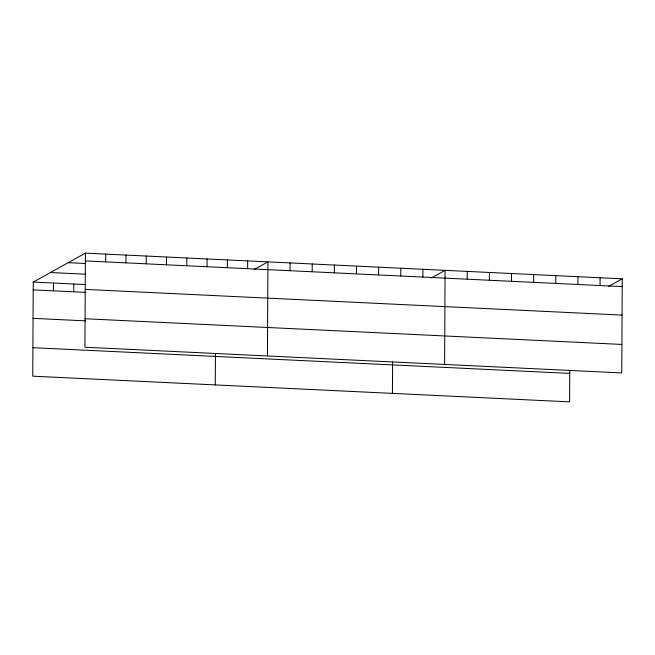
<?xml version="1.0" encoding="UTF-8"?>
<svg xmlns="http://www.w3.org/2000/svg" width="655" height="655" viewBox="0 0 655 655"><rect width="100%" height="100%" fill="white"/><g stroke="black" fill="none" stroke-linecap="round" stroke-linejoin="round"><path stroke-width="0.98" d="M85.412 253.133L84.921 347.232L621.759 372.924L622.25 278.825L85.412 253.133L33.241 282.076L32.75 376.175L569.588 401.867L569.752 370.353M53.481 290.828L53.522 283.042M73.761 291.802L73.802 284.016M105.651 261.885L105.692 254.099M125.932 262.86L125.973 255.073M146.212 263.826L146.253 256.04M166.493 264.8L166.534 257.014M186.773 265.766L186.814 257.98M207.054 266.741L207.095 258.954M215.274 384.911L215.438 353.389M227.334 267.715L227.375 259.929M247.615 268.681L247.656 260.895M267.445 355.968L267.936 261.869L254.001 269.598M290.042 270.712L290.083 262.925M312.189 271.776L312.23 263.99M334.328 272.832L334.369 265.046M356.476 273.888L356.517 266.102M378.623 274.953L378.664 267.166M392.427 393.393L392.599 361.871M400.762 276.009L400.803 268.223M422.909 277.073L422.95 269.287M444.598 364.45L445.097 270.343L431.154 278.08M467.195 279.194L467.236 271.407M489.342 280.25L489.383 272.464M511.49 281.314L511.53 273.528M533.629 282.37L533.669 274.584M555.776 283.427L555.817 275.64M577.923 284.491L577.964 276.705M600.062 285.547L600.103 277.761M608.315 286.554L622.25 278.825M85.371 260.919L622.209 286.612M68.194 262.68L85.437 263.506M50.46 272.521L85.952 274.224M33.241 282.076L85.969 284.598M85.224 289.404L622.062 315.096M33.2 289.862L85.928 292.384M85.068 318.748L621.906 344.44M33.053 318.346L85.78 320.868M32.897 347.69L569.735 373.383"/></g></svg>
